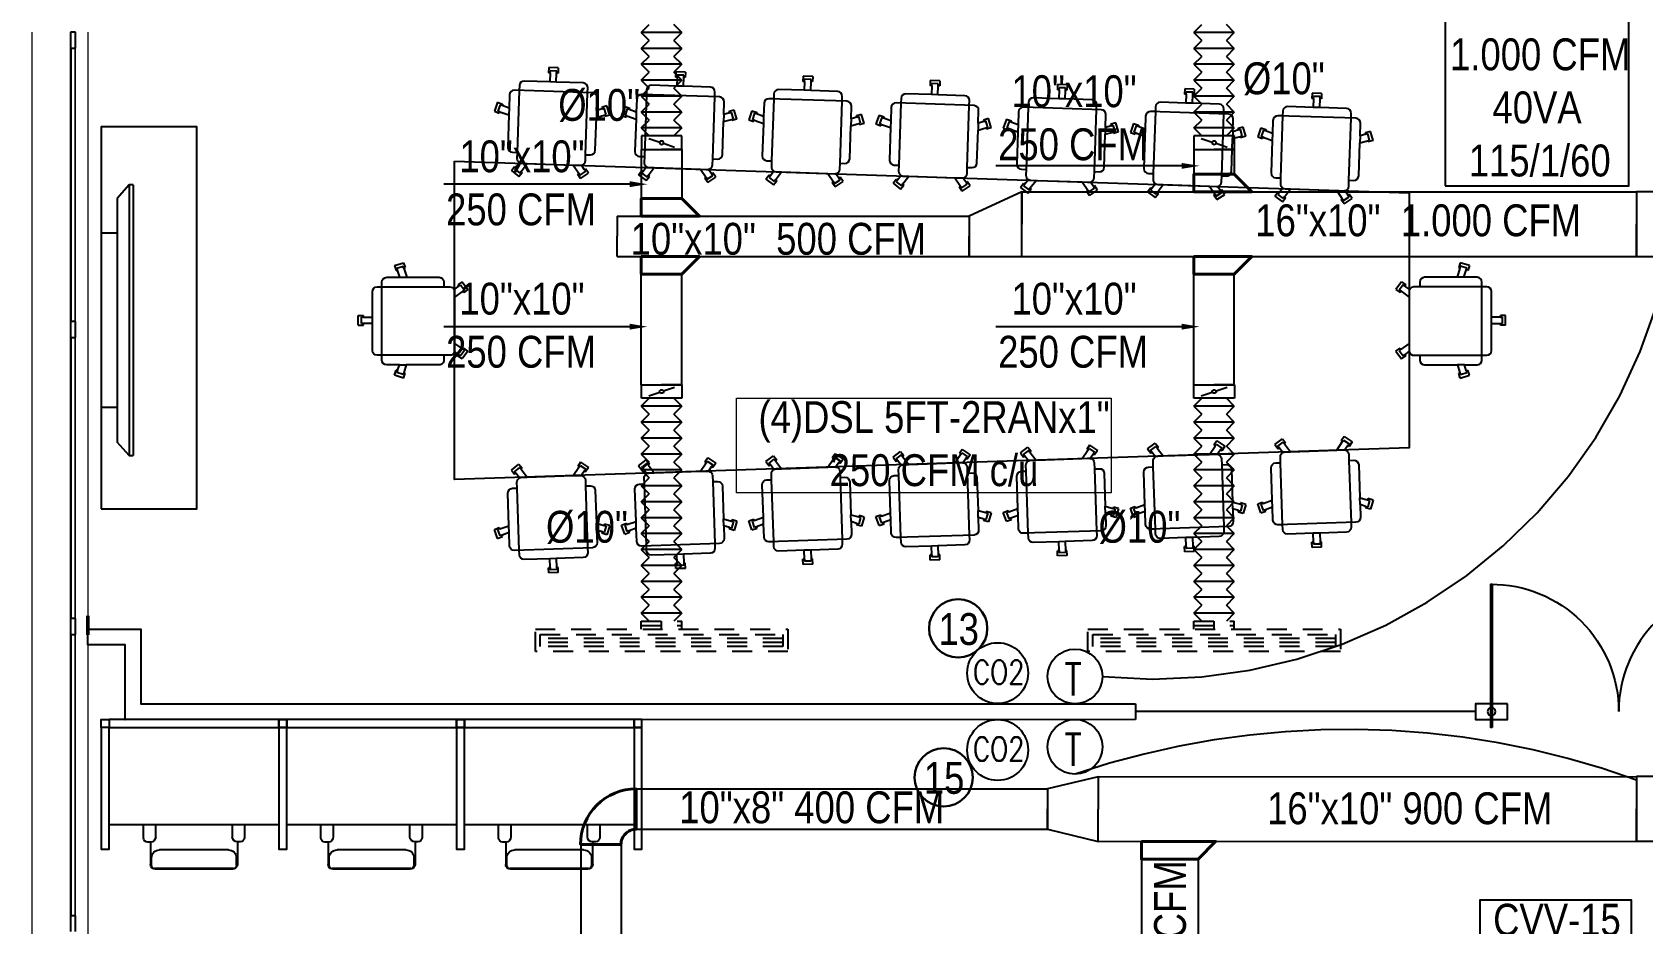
# Model space of a CAD drawing. Header units: inches. Extents: x -3 to 209, y -384 to 20.
# Drawn here: x 128.21 to 138.33, y -183.87 to -178.27 of the extents above; entities that cross this region are included whole.
import ezdxf
from ezdxf import colors
from ezdxf.entities.mleader import LeaderData, LeaderLine
from ezdxf.math import Vec2, Vec3

# ---------------------------------------------------------------- set-up
doc = ezdxf.new("R2010")
doc.units = ezdxf.units.IN
doc.header["$MEASUREMENT"] = 0
doc.linetypes.add('Hidden', pattern=[7.1438, 4.7625, -2.3813])
doc.linetypes.add('HIDDEN2', pattern=[0.1875, 0.125, -0.0625])
for name, color, linetype in [('1-01 AA-011 -Texto', 2, 'Continuous'), ('A-WALL', 253, 'Continuous'), ('BASE PLAN$0$NBS-HEAVY', 253, 'Continuous'), ('BASE PLAN$0$NDS-DOORS', 253, 'Continuous'), ('HVAC TEXTO CVV', 2, 'Continuous'), ('HVAC-Accesorios', 1, 'Continuous'), ('HVAC-Equipos', 3, 'Continuous'), ('HVAC-Manguera', 4, 'Continuous'), ('HVAC-Rejillas', 2, 'HIDDEN2'), ('HVAC-Suministro', 170, 'Continuous'), ('NFF-FURN', 253, 'Continuous')]:
    doc.layers.add(name, color=color, linetype=linetype)
for name, color, linetype, lineweight in [('A-GLAZ-CURT', 253, 'Continuous', 9), ('A-GLAZ-CWMG', 253, 'Continuous', 9), ('HVAC -Textos Suministro', 7, 'Continuous', 9), ('HVAC Suministro', 5, 'Continuous', 40), ('TUBO HVAC', 1, 'Continuous', 30)]:
    doc.layers.add(name, color=color, linetype=linetype, lineweight=lineweight)
doc.styles.add('Arial Narrow', font='ARIALN.TTF', dxfattribs={"height": 0.00295})
doc.styles.add('ROMANS', font='romans.shx', dxfattribs={"width": 0.8})
doc.styles.get("Standard").update_dxf_attribs({"font": 'arial.ttf'})

# ---------------------------------------------------------------- blocks, each defined once
blk = doc.blocks.new('Termostato 1')
at = {"linetype": 'ByBlock', "lineweight": -2}
blk.add_circle((725.333, -473.718), 0.172, dxfattribs=at)
at = {"linetype": 'ByBlock', "lineweight": -2, "insert": (725.414, -473.651, -2.384), "char_height": 0.2, "width": 2.87595, "attachment_point": 1, "rotation": 270, "style": 'ROMANS'}
blk.add_mtext('T', dxfattribs=at)
blk = doc.blocks.new('CO2')
at = {"linetype": 'ByBlock', "lineweight": -2}
blk.add_circle((-74869.314, 50750.37), 0.191, dxfattribs=at)
at = {"linetype": 'ByBlock', "lineweight": -2, "insert": (-74869.469, 50750.451, -2.384), "char_height": 0.15, "width": 2.87595, "attachment_point": 1, "rotation": 0, "style": 'ROMANS'}
blk.add_mtext('CO2', dxfattribs=at)
blk = doc.blocks.new('*U61')
blk.add_lwpolyline([(-0.182, -0.0566), (-0.182, 0), (0, 0), (0.0566, -0.0566), (-0.182, -0.0566)])
blk = doc.blocks.new('DSL')
at = {"linetype": 'ByBlock', "lineweight": -2}
blk.add_line((-1.353, 31.895), (-2.877, 31.895), dxfattribs=at)
blk.add_line((-1.353, 31.869), (-2.877, 31.869))
for points in [[(-2.242, 32.003), (-1.988, 32.003)], [(-2.242, 31.952), (-2.242, 32.003)], [(-2.115, 31.952), (-2.115, 32.003)], [(-1.988, 31.952), (-1.988, 32.003)], [(-2.242, 31.977), (-1.988, 31.977)]]:
    blk.add_lwpolyline(points, dxfattribs=at)
for points in [[(-2.908, 31.952), (-1.321, 31.952), (-1.321, 31.812), (-2.908, 31.812)], [(-2.877, 31.92), (-1.353, 31.92), (-1.353, 31.844), (-2.877, 31.844)]]:
    blk.add_lwpolyline(points, close=True, dxfattribs=at)
blk = doc.blocks.new('df8')
at = {"linetype": 'ByBlock', "lineweight": -2}
for p, q in [((0, 0.1016), (-0.04, 0.0616)), ((0, 0.1016), (0.04, 0.0616)), ((0, 0.1016), (0, -0.1016)), ((0, -0.1016), (-0.04, -0.0616)), ((0, -0.1016), (0.04, -0.0616))]:
    blk.add_line(p, q, dxfattribs=at)
blk = doc.blocks.new('DAMPER MANGUERA')
at = {"layer": 'HVAC-Manguera'}
for p, q in [((0.7884, 34.7742), (0.9916, 34.7742)), ((0.7884, 34.7065), (0.7884, 34.7742)), ((0.8255, 34.7187), (0.8806, 34.7371)), ((0.8995, 34.7434), (0.9554, 34.762)), ((0.9916, 34.7742), (0.9916, 34.7065)), ((0.9916, 34.7065), (0.7884, 34.7065))]:
    blk.add_line(p, q, dxfattribs=at)
blk.add_ellipse((0.89, 34.7404), major_axis=(-0.0102, 0), ratio=0.833333, start_param=3.141593, end_param=9.424778, dxfattribs=at)
blk = doc.blocks.new('*U100')
blk.add_lwpolyline([(-0.13, -0.0566), (-0.13, 0), (0, 0), (0.0566, -0.0566), (-0.13, -0.0566)])
blk = doc.blocks.new('nci')
at = {"layer": 'NFF-FURN', "linetype": 'ByBlock', "lineweight": -2}
for p, q in [((717, -265), (635, -265)), ((744, -310), (744, -292)), ((635, -342), (712, -342)), ((744, -310), (886, -310)), ((793, -799), (793, -367)), ((889, -316), (844, -316)), ((911, -831), (911, -335)), ((915, -824), (915, -342)), ((711, -824), (635, -824)), ((635, -901), (716, -901)), ((743, -874), (743, -856)), ((743, -856), (886, -856)), ((889, -850), (844, -850))]:
    blk.add_line(p, q, dxfattribs=at)
for points in [[(-25, -50), (25, -50), (25, 0), (-25, 0)], [(25, -1116), (-25, -1116), (-25, -50), (25, -50)], [(25, -50), (25, -1116), (635, -1116), (635, -50)], [(-25, -1116), (25, -1116), (25, -1166), (-25, -1166)]]:
    blk.add_lwpolyline(points, close=True, dxfattribs=at)
for points in [[(25, 0), (789, 0), (789, -50), (25, -50), (25, 0)], [(25, -1116), (789, -1116), (789, -1166), (25, -1166), (25, -1116)]]:
    blk.add_lwpolyline(points, dxfattribs=at)
for centre, radius, start, end in [((717, -292), 26.9, 0, 90), ((712, -310), 32.3, 270, 0), ((844, -367), 50.8, 90, 180), ((886, -335), 25.4, 0, 90), ((889, -342), 25.4, 0, 90), ((844, -799), 50.8, 180, 270), ((711, -856), 32.3, 0, 90), ((716, -874), 26.9, 270, 0), ((886, -831), 25.4, 270, 0), ((889, -824), 25.4, 270, 0)]:
    blk.add_arc(centre, radius, start, end, dxfattribs=at)
blk = doc.blocks.new('BASE PLAN$0$GLASSDOORSWING1')
at = {"layer": 'BASE PLAN$0$NDS-DOORS', "linetype": 'ByBlock', "lineweight": -2}
for points in [[(525015, 485072), (525025, 485072), (525025, 485972), (525015, 485972)], [(524920, 485222), (525120, 485222), (525120, 485122), (524920, 485122)]]:
    blk.add_lwpolyline(points, close=True, dxfattribs=at)
blk.add_circle((525020, 485172), 25, dxfattribs=at)
blk.add_arc((525020, 485172), 800, 89.6419, 180, dxfattribs=at)
blk = doc.blocks.new('A$C44BD061E')
at = {"layer": 'NFF-FURN', "linetype": 'ByBlock', "lineweight": -2}
for p, q in [((285, 725), (228, 706)), ((285, 725), (295, 693)), ((149, 612), (149, 122)), ((259, 642), (179, 642)), ((228, 706), (238, 675)), ((247, 678), (238, 675)), ((283, 703), (243, 690)), ((247, 678), (243, 690)), ((247, 678), (259, 642)), ((259, 642), (302, 642)), ((287, 691), (283, 703)), ((295, 693), (287, 691)), ((302, 642), (287, 691)), ((509, 642), (302, 642)), ((539, 582), (539, 612)), ((89, 552), (89, 383)), ((149, 582), (119, 582)), ((539, 582), (149, 582)), ((576, 582), (539, 582)), ((633, 578), (606, 558)), ((606, 507), (606, 552)), ((606, 507), (657, 544)), ((606, 217), (606, 507)), ((654, 605), (627, 585)), ((633, 578), (627, 585)), ((633, 578), (643, 586)), ((668, 552), (643, 586)), ((689, 556), (654, 605)), ((657, 544), (668, 552)), ((663, 537), (657, 544)), ((689, 556), (663, 537)), ((0, 392), (33, 392)), ((0, 392), (0, 332)), ((0, 332), (33, 332)), ((33, 383), (20, 383)), ((20, 383), (20, 342)), ((33, 342), (20, 342)), ((33, 392), (33, 383)), ((89, 383), (33, 383)), ((33, 342), (89, 342)), ((33, 342), (33, 332)), ((89, 383), (89, 342)), ((89, 342), (89, 182)), ((606, 182), (606, 217)), ((657, 180), (606, 217)), ((119, 152), (149, 152)), ((149, 152), (149, 122)), ((149, 152), (539, 152)), ((539, 152), (576, 152)), ((539, 122), (539, 152)), ((603, 168), (633, 147)), ((627, 139), (633, 147)), ((654, 120), (627, 139)), ((633, 147), (643, 139)), ((643, 139), (668, 173)), ((654, 120), (689, 168)), ((657, 180), (663, 188)), ((657, 180), (668, 173)), ((689, 168), (663, 188)), ((179, 92), (262, 92)), ((228, 18), (238, 50)), ((228, 18), (285, 0)), ((238, 50), (247, 47)), ((247, 47), (243, 35)), ((243, 35), (283, 22)), ((262, 92), (247, 47)), ((262, 92), (305, 92)), ((287, 34), (283, 22)), ((285, 0), (295, 31)), ((287, 34), (305, 92)), ((287, 34), (295, 31)), ((305, 92), (509, 92))]:
    blk.add_line(p, q, dxfattribs=at)
for centre, start, end in [((179, 612), 90, 180), ((509, 612), 0, 90), ((119, 552), 90, 180), ((576, 552), 12.2295, 90), ((576, 552), 0, 12.2295), ((119, 182), 180, 270), ((179, 122), 180, 270), ((509, 122), 270, 0), ((576, 182), 270, 332.4063), ((576, 182), 332.4063, 0)]:
    blk.add_arc(centre, 30, start, end, dxfattribs=at)
blk = doc.blocks.new('ZSFDFBGH')
at = {"layer": 'NFF-FURN', "linetype": 'ByBlock', "lineweight": -2}
blk.add_lwpolyline([(324321, -104461), (330321, -104661), (330321, -106261), (324321, -106461)], close=True, dxfattribs=at)
for p, rotation in [((324582, -103863), 268.0908475670047), ((325381, -103889), 268.0908475670047), ((326181, -103916), 268.0908475670047), ((326980, -103943), 268.0908475670047), ((327780, -103969), 268.0908475670047), ((328579, -103996), 268.0908475670047), ((329379, -104023), 268.0908475670047), ((330927, -105099), 180.000000000001)]:
    blk.add_blockref('A$C44BD061E', p, dxfattribs=dict(at, rotation=rotation))
at = {"layer": 'NFF-FURN', "linetype": 'ByBlock', "lineweight": -2, "xscale": -1}
for p, rotation in [((323717, -105099), 179.9999999999989), ((327780, -106952), 271.9091524329953), ((328579, -106926), 271.9091524329953), ((329379, -106899), 271.9091524329953), ((324582, -107059), 271.9091524329953), ((325381, -107032), 271.9091524329953), ((326181, -107006), 271.9091524329953), ((326980, -106979), 271.9091524329953)]:
    blk.add_blockref('A$C44BD061E', p, dxfattribs=dict(at, rotation=rotation))
blk = doc.blocks.new('75 TV')
at = {"layer": 'NFF-FURN', "linetype": 'ByBlock', "lineweight": -2}
for points in [[(-850, 200), (-850, 175), (850, 175), (850, 200)], [(-850, 200), (850, 200)], [(-850, 175), (-766, 100)], [(850, 175), (766, 100)], [(-766, 100), (766, 100)], [(-547, 100), (-547, 0)], [(-547, 0), (547, 0)], [(547, 100), (547, 0)]]:
    blk.add_lwpolyline(points, dxfattribs=at)

msp = doc.modelspace()

# ---------------------------------------------------------------- linework, layer by layer
at = {"layer": 'A-GLAZ-CURT', "lineweight": 18}
for p, q in [((128.451, -178.367), (128.451, -180.084)), ((128.476, -178.367), (128.451, -178.367)), ((128.476, -180.084), (128.476, -178.367)), ((128.451, -180.084), (128.476, -180.084)), ((128.451, -180.184), (128.451, -181.951)), ((128.476, -180.184), (128.451, -180.184)), ((128.476, -181.951), (128.476, -180.184)), ((128.451, -181.951), (128.476, -181.951)), ((128.451, -182.051), (128.451, -183.817)), ((128.476, -182.051), (128.451, -182.051)), ((128.476, -183.817), (128.476, -182.051)), ((128.451, -183.817), (128.476, -183.817))]:
    msp.add_line(p, q, dxfattribs=at)
at = {"layer": 'A-GLAZ-CWMG', "lineweight": 25}
for p, q in [((128.448, -178.267), (128.448, -178.367)), ((128.478, -178.267), (128.448, -178.267)), ((128.478, -178.367), (128.478, -178.267)), ((128.448, -178.367), (128.478, -178.367))]:
    msp.add_line(p, q, dxfattribs=at)
at = {"layer": 'A-GLAZ-CWMG'}
for p, q in [((128.448, -180.084), (128.448, -178.367)), ((128.478, -180.084), (128.478, -178.367)), ((128.448, -181.951), (128.448, -180.184)), ((128.478, -181.951), (128.478, -180.184)), ((128.448, -183.817), (128.448, -182.051)), ((128.478, -183.817), (128.478, -182.051))]:
    msp.add_line(p, q, dxfattribs=at)
at = {"layer": 'A-GLAZ-CWMG', "lineweight": 25, "extrusion": (0, 0, -1)}
for p, q in [((128.448, -180.084), (128.448, -180.184)), ((128.478, -180.084), (128.448, -180.084)), ((128.478, -180.184), (128.478, -180.084)), ((128.448, -180.184), (128.478, -180.184)), ((128.448, -181.951), (128.448, -182.051)), ((128.478, -181.951), (128.448, -181.951)), ((128.478, -182.051), (128.478, -181.951)), ((128.448, -182.051), (128.478, -182.051)), ((128.448, -183.817), (128.448, -183.917)), ((128.478, -183.817), (128.448, -183.817)), ((128.478, -183.917), (128.478, -183.817))]:
    msp.add_line(p, q, dxfattribs=at)
at = {"layer": 'A-WALL', "lineweight": 9}
for p, q in [((128.206, -189.467), (128.206, -178.267)), ((128.556, -178.267), (128.556, -181.933)), ((128.556, -182.053), (128.556, -189.467))]:
    msp.add_line(p, q, dxfattribs=at)
at = {"layer": 'A-WALL', "lineweight": 50}
msp.add_line((128.556, -181.933), (128.556, -182.053), dxfattribs=at)
at = {"layer": 'BASE PLAN$0$NBS-HEAVY'}
for p, q in [((135.14, -182.485), (135.14, -182.585)), ((137.275, -182.534), (135.14, -182.534))]:
    msp.add_line(p, q, dxfattribs=at)
msp.add_lwpolyline([(135.14, -182.585), (128.79, -182.586), (128.79, -182.116), (128.556, -182.116), (128.556, -182.016), (128.89, -182.016), (128.89, -182.486), (135.14, -182.485)], dxfattribs=at)
at = {"layer": 'HVAC -Textos Suministro'}
msp.add_lwpolyline([(134.987, -181.161), (132.632, -181.161), (132.632, -180.567), (134.987, -180.567)], close=True, dxfattribs=at)
at = {"layer": 'HVAC Suministro'}
msp.add_lwpolyline([(132.001, -183.274), (132.001, -183.02, 0.414214), (131.652, -183.369), (131.906, -183.369, -0.414214)], format="xyb", close=True, dxfattribs=at)
at = {"layer": 'HVAC TEXTO CVV', "color": 1}
for points in [[(137.086, -179.232), (138.24, -179.232), (138.24, -177.965), (137.086, -177.965)], [(138.253, -185.035), (137.304, -185.035), (137.304, -183.718), (138.253, -183.718)]]:
    msp.add_lwpolyline(points, close=True, dxfattribs=at)
at = {"layer": 'HVAC-Accesorios', "color": 1, "linetype": 'Hidden'}
for centre, radius, start, end in [((135.254, -179.03), 3.3, 264.3847, 348.7179), ((136.47, -188.006), 5.359, 70.1745, 108.6119)]:
    msp.add_arc(centre, radius, start, end, dxfattribs=at)
at = {"layer": 'HVAC-Equipos'}
for points in [[(138.287, -179.269), (138.287, -179.676), (138.693, -179.676), (138.693, -179.269)], [(138.287, -182.943), (138.287, -183.349), (138.693, -183.349), (138.693, -182.943)]]:
    msp.add_lwpolyline(points, close=True, dxfattribs=at)
at = {"layer": 'HVAC-Suministro'}
for p, q in [((132.034, -179.004), (132.161, -179.004)), ((132.034, -179.004), (132.034, -179.312)), ((132.288, -179.004), (132.161, -179.004)), ((132.288, -179.004), (132.288, -179.312)), ((135.506, -179.004), (135.633, -179.004)), ((135.506, -179.004), (135.506, -179.159)), ((135.76, -179.004), (135.633, -179.004)), ((135.76, -179.004), (135.76, -179.159)), ((135.506, -179.159), (135.633, -179.159)), ((135.76, -179.159), (135.633, -179.159)), ((132.034, -179.312), (132.161, -179.312)), ((132.288, -179.312), (132.161, -179.312)), ((134.425, -179.27), (138.287, -179.269)), ((134.425, -179.27), (134.425, -179.473)), ((138.287, -179.269), (138.287, -179.473)), ((131.883, -179.422), (131.883, -179.549)), ((131.883, -179.422), (134.094, -179.422)), ((134.094, -179.422), (134.094, -179.549)), ((134.425, -179.676), (134.425, -179.473)), ((138.287, -179.676), (138.287, -179.473)), ((131.883, -179.676), (131.883, -179.549)), ((134.094, -179.676), (134.094, -179.549)), ((131.883, -179.676), (134.094, -179.676)), ((134.425, -179.676), (138.287, -179.676)), ((132.034, -180.482), (132.034, -179.787)), ((132.034, -179.787), (132.161, -179.787)), ((132.288, -179.787), (132.161, -179.787)), ((132.288, -180.482), (132.288, -179.787)), ((135.506, -180.482), (135.506, -179.787)), ((135.506, -179.787), (135.633, -179.787)), ((135.76, -179.787), (135.633, -179.787)), ((135.76, -180.482), (135.76, -179.787)), ((132.034, -180.482), (132.161, -180.482)), ((132.288, -180.482), (132.161, -180.482)), ((135.506, -180.482), (135.633, -180.482)), ((135.76, -180.482), (135.633, -180.482)), ((134.905, -182.944), (138.287, -182.943)), ((134.905, -182.944), (134.905, -183.147)), ((138.287, -182.943), (138.287, -183.146)), ((132.001, -183.02), (134.587, -183.019)), ((132.001, -183.02), (132.001, -183.147)), ((134.587, -183.019), (134.587, -183.146)), ((132.001, -183.274), (132.001, -183.147)), ((134.587, -183.273), (134.587, -183.146)), ((134.905, -183.35), (134.905, -183.147)), ((138.287, -183.349), (138.287, -183.146)), ((132.001, -183.274), (134.587, -183.273)), ((131.653, -183.369), (131.78, -183.369)), ((131.653, -183.369), (131.653, -188.326)), ((131.907, -183.369), (131.78, -183.369)), ((131.907, -183.369), (131.907, -188.326)), ((134.905, -183.35), (138.287, -183.349)), ((135.176, -183.461), (135.354, -183.461)), ((135.176, -183.461), (135.176, -186.371)), ((135.532, -183.461), (135.354, -183.461)), ((135.532, -183.461), (135.532, -186.371))]:
    msp.add_line(p, q, dxfattribs=at)
msp.add_lwpolyline([(134.425, -179.676), (134.425, -179.27), (134.094, -179.422), (134.094, -179.676)], close=True, dxfattribs=at)
msp.add_lwpolyline([(134.905, -182.944), (134.587, -183.019), (134.587, -183.273), (134.905, -183.35)], dxfattribs=at)
at = {"layer": 'NFF-FURN'}
msp.add_lwpolyline([(128.64, -181.262), (129.24, -181.262), (129.24, -178.862), (128.64, -178.862)], close=True, dxfattribs=at)
at = {"layer": 'TUBO HVAC'}
for centre in [(134.025, -182.012), (133.934, -182.948)]:
    msp.add_circle(centre, 0.183, dxfattribs=at)

# ---------------------------------------------------------------- block references
at = {"layer": '1-01 AA-011 -Texto', "xscale": -1.250000000214841, "yscale": 1.250000000214841, "zscale": 1.250000000214841, "rotation": 180}
for p in [(131.049, -135.536), (134.521, -135.536)]:
    msp.add_blockref('DAMPER MANGUERA', p, dxfattribs=at)
at = {"layer": '1-01 AA-011 -Texto', "xscale": 1.250000000214841, "yscale": 1.250000000214841, "zscale": 1.250000000214841}
for p in [(131.049, -223.95), (134.521, -223.95)]:
    msp.add_blockref('DAMPER MANGUERA', p, dxfattribs=at)
at = {"layer": 'BASE PLAN$0$NDS-DOORS', "yscale": 0.0009999999999852297, "zscale": 0.0009999999999852297}
for p, xscale in [((662.396, -667.707), -0.0009999999999852297), ((-386.045, -667.707), 0.0009999999999852297)]:
    msp.add_blockref('BASE PLAN$0$GLASSDOORSWING1', p, dxfattribs=dict(at, xscale=xscale))
at = {"layer": 'HVAC Suministro', "xscale": 1.953866694221574, "yscale": 1.953866694221574, "zscale": 1.953866694221574}
for p in [(135.76, -179.159), (132.288, -179.312)]:
    msp.add_blockref('*U100', p, dxfattribs=at)
at = {"layer": 'HVAC Suministro', "xscale": -1.953866694221574, "yscale": 1.953866694221574, "zscale": 1.953866694221574, "rotation": 180}
for name, p in [('*U100', (132.288, -179.787)), ('*U100', (135.76, -179.787)), ('*U61', (135.532, -183.461))]:
    msp.add_blockref(name, p, dxfattribs=at)
at = {"layer": 'HVAC-Equipos'}
for p in [(75003.587, -50932.663), (75003.587, -50933.146)]:
    msp.add_blockref('CO2', p, dxfattribs=at)
at = {"layer": 'HVAC-Equipos', "rotation": 90.00000000172517}
for p in [(-338.959, -907.647), (-338.959, -908.089)]:
    msp.add_blockref('Termostato 1', p, dxfattribs=at)
at = {"layer": 'HVAC-Manguera', "yscale": 1.250000000644524, "zscale": 1.250000000644524}
for p, xscale, rotation in [((132.161, -178.269), 1.250000000644524, 270.0000000173804), ((135.633, -178.269), 1.250000000644524, 270.0000000173804), ((132.161, -178.369), 1.250000000644524, 270.0000000173804), ((135.633, -178.369), 1.250000000644524, 270.0000000173804), ((132.161, -178.469), 1.250000000644524, 270.0000000173804), ((135.633, -178.469), 1.250000000644524, 270.0000000173804), ((132.161, -178.569), 1.250000000644524, 270.0000000173804), ((135.633, -178.569), 1.250000000644524, 270.0000000173804), ((132.161, -178.669), 1.250000000644524, 270.0000000173804), ((135.633, -178.669), 1.250000000644524, 270.0000000173804), ((132.161, -178.769), 1.250000000644524, 270.0000000173804), ((135.633, -178.769), 1.250000000644524, 270.0000000173804), ((132.161, -178.869), 1.250000000644524, 270.0000000173804), ((135.633, -178.869), 1.250000000644524, 270.0000000173804), ((132.161, -180.617), -1.250000000644524, 269.9999999826196), ((135.633, -180.617), -1.250000000644524, 269.9999999826196), ((132.161, -180.717), -1.250000000644524, 269.9999999826196), ((135.633, -180.717), -1.250000000644524, 269.9999999826196), ((132.161, -180.817), -1.250000000644524, 269.9999999826196), ((135.633, -180.817), -1.250000000644524, 269.9999999826196), ((132.161, -180.917), -1.250000000644524, 269.9999999826196), ((135.633, -180.917), -1.250000000644524, 269.9999999826196), ((132.161, -181.017), -1.250000000644524, 269.9999999826196), ((135.633, -181.017), -1.250000000644524, 269.9999999826196), ((132.161, -181.117), -1.250000000644524, 269.9999999826196), ((135.633, -181.117), -1.250000000644524, 269.9999999826196), ((132.161, -181.217), -1.250000000644524, 269.9999999826196), ((135.633, -181.217), -1.250000000644524, 269.9999999826196), ((132.161, -181.317), -1.250000000644524, 269.9999999826196), ((135.633, -181.317), -1.250000000644524, 269.9999999826196), ((132.161, -181.417), -1.250000000644524, 269.9999999826196), ((135.633, -181.417), -1.250000000644524, 269.9999999826196), ((132.161, -181.517), -1.250000000644524, 269.9999999826196), ((135.633, -181.517), -1.250000000644524, 269.9999999826196), ((132.161, -181.617), -1.250000000644524, 269.9999999826196), ((135.633, -181.617), -1.250000000644524, 269.9999999826196), ((132.161, -181.717), -1.250000000644524, 269.9999999826196), ((135.633, -181.717), -1.250000000644524, 269.9999999826196), ((132.161, -181.817), -1.250000000644524, 269.9999999826196), ((135.633, -181.817), -1.250000000644524, 269.9999999826196), ((132.161, -181.917), -1.250000000644524, 269.9999999826196), ((135.633, -181.917), -1.250000000644524, 269.9999999826196)]:
    msp.add_blockref('df8', p, dxfattribs=dict(at, xscale=xscale, rotation=rotation))
at = {"layer": 'HVAC-Rejillas'}
for p in [(134.276, -213.97), (137.748, -213.97)]:
    msp.add_blockref('DSL', p, dxfattribs=at)
at = {"layer": 'NFF-FURN', "xscale": 0.0009999999999852297, "yscale": 0.0009999999999852297, "zscale": 0.0009999999999852297}
msp.add_blockref('ZSFDFBGH', (-193.462, -74.616), dxfattribs=at)
at = {"layer": 'NFF-FURN', "zscale": 0.0009999999999852297}
for name, p, xscale, yscale, rotation in [('75 TV', (128.64, -180.077), 0.0009999999999852297, 0.0009999999999852297, 270), ('nci', (128.64, -182.61), -0.0009999999999852302, 0.0009999999999852302, 90), ('nci', (129.756, -182.61), -0.0009999999999852302, 0.0009999999999852302, 90), ('nci', (130.872, -182.61), -0.0009999999999852302, 0.0009999999999852302, 90)]:
    msp.add_blockref(name, p, dxfattribs=dict(at, xscale=xscale, yscale=yscale, rotation=rotation))

# ---------------------------------------------------------------- texts
at = {"layer": 'HVAC -Textos Suministro', "char_height": 0.2, "attachment_point": 1, "style": 'Arial Narrow'}
for s, insert, width in [('Ø10"', (135.814, -178.457), 0.56978), ('Ø10"', (131.512, -178.624), 0.56978), ('\\pi0.12953;10"x10"  \\P\\pi0.046042;250 CFM', (134.23, -178.538), 1.01064), ('\\pi0.12953;10"x10"  \\P\\pi0.046042;250 CFM', (130.761, -178.947), 1.01064), ('16"x10"  1.000 CFM', (135.892, -179.349), 2.22522), ('10"x10"  500 CFM', (131.967, -179.465), 2.21398), ('\\pi0.12953;10"x10"  \\P\\pi0.046042;250 CFM', (130.761, -179.841), 1.01064), ('\\pi0.12953;10"x10"  \\P\\pi0.046042;250 CFM', (134.23, -179.841), 1.01064), ('Ø10"', (131.435, -181.274), 0.56978), ('Ø10"', (134.907, -181.274), 0.56978), ('10"x8" 400 CFM', (132.272, -183.036), 1.84664), ('16"x10" 900 CFM', (135.966, -183.042), 2.31371)]:
    msp.add_mtext(s, dxfattribs=dict(at, insert=insert, width=width))
at = {"layer": 'HVAC -Textos Suministro', "insert": (132.677, -180.585), "char_height": 0.2, "attachment_point": 1, "style": 'Arial Narrow'}
msp.add_mtext_dynamic_manual_height_columns('\\pi0.093232;(4)DSL 5FT-2RANx1" \\P\\pi0.5403;250 CFM c/u', width=2.369, gutter_width=2.044, heights=[0.716], dxfattribs=at)
at = {"layer": 'HVAC -Textos Suministro', "insert": (135.256, -185.134), "char_height": 0.2, "width": 1.84664, "attachment_point": 1, "rotation": 90, "style": 'Arial Narrow'}
msp.add_mtext('14"x6" 500 CFM', dxfattribs=at)
at = {"layer": 'HVAC TEXTO CVV', "color": 1, "char_height": 0.2, "width": 1.6348, "attachment_point": 1, "style": 'Arial Narrow'}
for s, insert in [('\\pi0.42729;CVV-13\\P\\pi0.27163;1.000 CFM\\P\\pi0.53821;40VA\\P\\pi0.38937;115/1/60', (136.844, -177.973)), ('\\pi0.70772;13', (133.193, -181.916)), ('\\pi0.70703;15', (133.102, -182.851)), ('\\pi0.42661;CVV-15\\P\\pi0.35949;900 CFM\\P\\pi0.53821;40VA\\P\\pi0.38937;115/1/60', (136.96, -183.742))]:
    msp.add_mtext(s, dxfattribs=dict(at, insert=insert))

# ---------------------------------------------------------------- leaders
at = {"layer": 'HVAC -Textos Suministro'}
ml = msp.add_multileader_mtext('Standard', dxfattribs=at)
ml.set_content('', color=256)
ml.set_leader_properties()
ml.build(insert=Vec2(0, 0))
ml.multileader.update_dxf_attribs({"dogleg_length": 0.36, "arrow_head_size": 0.113})
ctx = ml.context
ctx.base_point, ctx.char_height, ctx.arrow_head_size, ctx.landing_gap_size, ctx.plane_origin, ctx.plane_x_axis, ctx.plane_y_axis = Vec3(134.262, -179.107), 0.113, 0.113, 0.0564, Vec3(129.965, -178.609), Vec3(-1, 0), Vec3(0, -1)
notes = []
notes.append((ctx, [(1, (1, 1, 0), (134.476, -179.107), (-1, 0), 0.214, [(0, [(135.542, -179.107)], 0, [])])]))
ctx.mtext.insert, ctx.mtext.text_direction, ctx.mtext.rotation, ctx.mtext.flow_direction = Vec3(134.205, -179.163), Vec3(-1, 0), 3.141593, 5
ml = msp.add_multileader_mtext('Standard', dxfattribs=at)
ml.set_content('', color=256)
ml.set_leader_properties()
ml.build(insert=Vec2(0, 0))
ml.multileader.update_dxf_attribs({"dogleg_length": 0.36, "arrow_head_size": 0.113})
ctx = ml.context
ctx.base_point, ctx.char_height, ctx.arrow_head_size, ctx.landing_gap_size, ctx.plane_origin, ctx.plane_x_axis, ctx.plane_y_axis = Vec3(130.793, -179.222), 0.113, 0.113, 0.0564, Vec3(126.496, -178.724), Vec3(-1, 0), Vec3(0, -1)
notes.append((ctx, [(1, (1, 1, 0), (131.006, -179.222), (-1, 0), 0.214, [(0, [(132.073, -179.222)], 0, [])])]))
ctx.mtext.insert, ctx.mtext.text_direction, ctx.mtext.rotation, ctx.mtext.flow_direction = Vec3(130.736, -179.278), Vec3(-1, 0), 3.141593, 5
ml = msp.add_multileader_mtext('Standard', dxfattribs=at)
ml.set_content('', color=256)
ml.set_leader_properties()
ml.build(insert=Vec2(0, 0))
ml.multileader.update_dxf_attribs({"dogleg_length": 0.36, "arrow_head_size": 0.113})
ctx = ml.context
ctx.base_point, ctx.char_height, ctx.arrow_head_size, ctx.landing_gap_size, ctx.plane_origin, ctx.plane_x_axis, ctx.plane_y_axis = Vec3(130.793, -180.117), 0.113, 0.113, 0.0564, Vec3(126.496, -179.618), Vec3(-1, 0), Vec3(0, -1)
notes.append((ctx, [(1, (1, 1, 0), (131.006, -180.117), (-1, 0), 0.214, [(0, [(132.073, -180.117)], 0, [])])]))
ctx.mtext.insert, ctx.mtext.text_direction, ctx.mtext.rotation, ctx.mtext.flow_direction = Vec3(130.736, -180.173), Vec3(-1, 0), 3.141593, 5
ml = msp.add_multileader_mtext('Standard', dxfattribs=at)
ml.set_content('', color=256)
ml.set_leader_properties()
ml.build(insert=Vec2(0, 0))
ml.multileader.update_dxf_attribs({"dogleg_length": 0.36, "arrow_head_size": 0.113})
ctx = ml.context
ctx.base_point, ctx.char_height, ctx.arrow_head_size, ctx.landing_gap_size, ctx.plane_origin, ctx.plane_x_axis, ctx.plane_y_axis = Vec3(134.262, -180.117), 0.113, 0.113, 0.0564, Vec3(129.965, -179.618), Vec3(-1, 0), Vec3(0, -1)
notes.append((ctx, [(1, (1, 1, 0), (134.476, -180.117), (-1, 0), 0.214, [(0, [(135.542, -180.117)], 0, [])])]))
ctx.mtext.insert, ctx.mtext.text_direction, ctx.mtext.rotation, ctx.mtext.flow_direction = Vec3(134.205, -180.173), Vec3(-1, 0), 3.141593, 5
for ctx, leaders in notes:
    for number, flags, end, landing, length, lines in leaders:
        leader = LeaderData()
        leader.index, (leader.has_last_leader_line, leader.has_dogleg_vector, leader.attachment_direction) = number, flags
        leader.last_leader_point, leader.dogleg_vector, leader.dogleg_length = Vec3(end), Vec3(landing), length
        for number, points, colour, breaks in lines:
            line = LeaderLine()
            line.index, line.vertices, line.color, line.breaks = number, Vec3.list(points), colors.encode_raw_color(colour), breaks
            leader.lines.append(line)
        ctx.leaders.append(leader)

doc.saveas('drawing.dxf')
